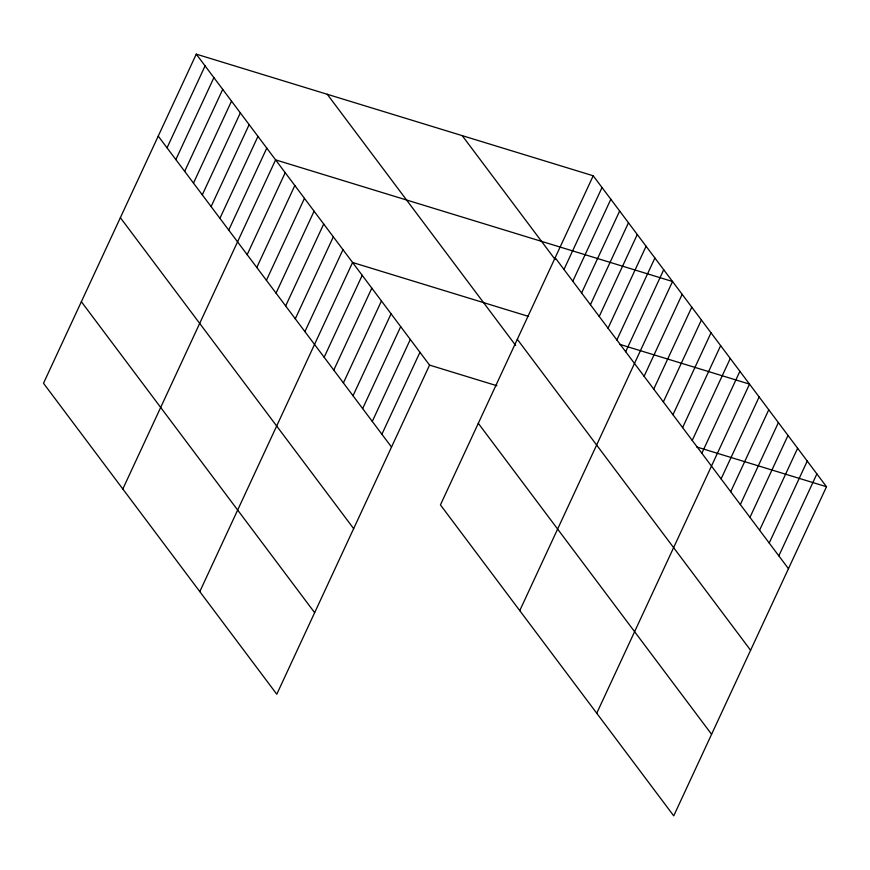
<?xml version="1.0" encoding="UTF-8"?>
<svg xmlns="http://www.w3.org/2000/svg" width="870" height="870" viewBox="0 0 870 870"><rect width="100%" height="100%" fill="white"/><g stroke="black" fill="none" stroke-linecap="round" stroke-linejoin="round"><path stroke-width="1.3" d="M196.272 54.147L43.5 383.268L276.791 694.227L429.562 365.106L196.272 54.147L593.209 175.773L826.5 486.732L673.728 815.853L440.437 504.894L593.209 175.773M167.04 147.856L205.081 65.892M175.849 159.601L213.9 77.647M184.668 171.346L222.709 89.392M193.477 183.091L231.518 101.137M202.297 194.847L240.337 112.882M211.105 206.592L249.146 124.638M219.914 218.337L257.966 136.383M228.734 230.082L266.775 148.128M122.822 488.994L275.594 159.873L672.532 281.499L519.76 610.62M247.167 254.66L285.208 172.706M256.791 267.492L294.832 185.527M266.416 280.314L304.456 198.36M276.04 293.147L314.081 211.182M285.664 305.968L323.705 224.014M295.289 318.801L333.33 236.836M304.913 331.622L342.954 249.668M199.806 591.611L352.578 262.49L528.547 316.408M324.151 357.276L362.203 275.322M333.775 370.109L371.816 288.144M343.4 382.93L381.441 300.976M353.024 395.763L391.065 313.798M362.649 408.585L400.689 326.631M372.273 421.417L410.314 339.452M381.897 434.239L419.938 352.285M563.977 269.472L602.029 187.518M572.797 281.228L610.838 199.263M581.606 292.972L619.647 211.018M590.425 304.717L628.466 222.763M599.234 316.462L637.275 234.508M608.043 328.218L646.095 246.253M616.863 339.963L654.903 258.009M625.671 351.708L663.712 269.754M644.104 376.286L682.156 294.332M653.729 389.107L691.78 307.153M663.353 401.94L701.394 319.986M672.978 414.762L711.018 332.808M682.602 427.594L720.643 345.64M692.226 440.416L730.267 358.462M701.851 453.248L739.891 371.294M596.744 713.237L749.516 384.116L619.777 344.368M721.1 478.902L759.14 396.948M730.713 491.724L768.765 409.77M740.337 504.556L778.389 422.602M749.962 517.378L788.002 435.424M759.586 530.211L797.627 448.257M769.211 543.032L807.251 461.078M778.835 555.865L816.876 473.911M429.562 365.106L496.922 385.747M696.761 446.984L826.5 486.732M555.169 257.727L788.459 568.686M462.22 135.633L555.169 259.532M517.313 339.289L750.592 650.249M327.261 94.286L515.638 345.39M478.304 423.331L711.584 734.291M158.231 136.111L391.522 447.071M120.364 217.674L353.655 528.634M81.356 301.705L314.646 612.665"/></g></svg>
